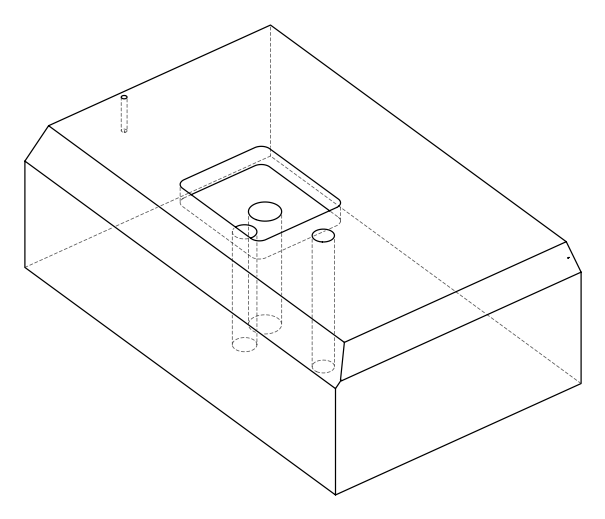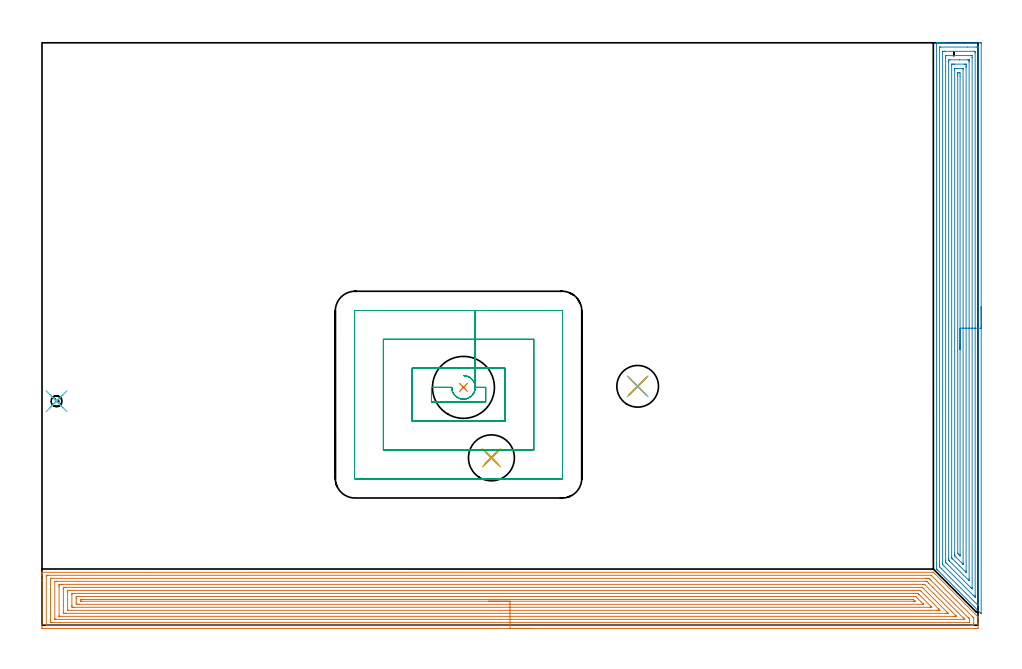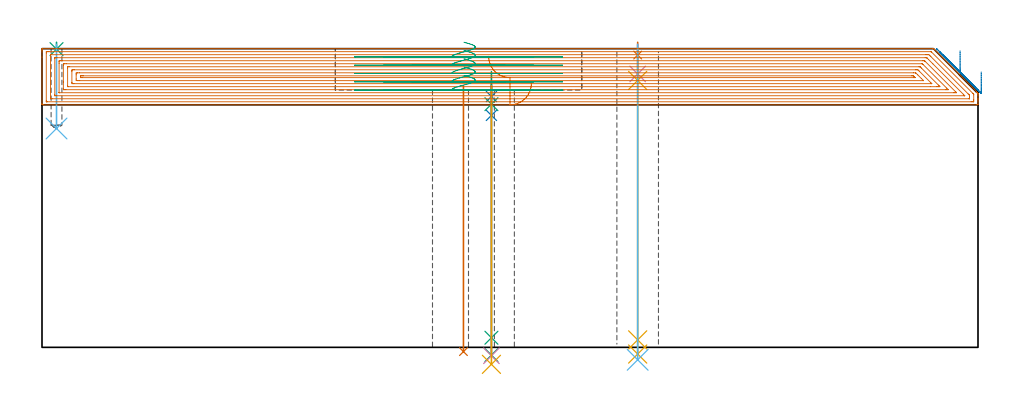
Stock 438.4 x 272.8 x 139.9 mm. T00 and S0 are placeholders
(PLAN: 15 operations, 11 tool changes, 64.1 min)
(1 SPOT_DRILL | STEP1HOLE | NXT0321_9005460120000 | 0.05 min | 182 mm3)
(2 SPOT_DRILL_1 | STEP1HOLE_2 | NXT0321_9005460120000 | 0.05 min | 2367 mm3)
(3 SPOT_DRILL_2 | STEP1POCKET | NXT0321_9005460120000 | 0.03 min | 0 mm3)
(4 DRILL_BLIND_HOLE_INTO_CENTER | STEP1HOLE | UGT0301_198 | 0.06 min | 397 mm3)
(5 GUN_DRILL_THROUGH_HOLE | STEP1HOLE | UGT0307_003 | 0.66 min | 4926 mm3)
(6 SPADE_DRILL_TO_ENLARGE_THROUGH_HOLE | STEP1HOLE | UGT0306_010 | 0.59 min | 36204 mm3)
(7 INDEXABLE_INSERT_DRILL_THROUGH_HOLE_FROM_SOLID | STEP1HOLE_1 | NXT0302_029 | 0.5 min | 92323 mm3)
(8 DRILL_BLIND_HOLE_INTO_CENTER_1 | STEP1HOLE_2 | UGT0301_198 | 0.06 min | 397 mm3)
(9 GUN_DRILL_THROUGH_HOLE_1 | STEP1HOLE_2 | UGT0307_006 | 0.63 min | 7105 mm3)
(10 DRILL_TO_ENLARGE_THROUGH_HOLE | STEP1HOLE_2 | NXT0301_102 | 0.51 min | 10101 mm3)
(11 DRILL_TO_ENLARGE_THROUGH_HOLE_1 | STEP1HOLE_2 | UGT0301_052 | 0.53 min | 30761 mm3)
(12 DRILL_BLIND_HOLE_INTO_CENTER_2 | STEP1POCKET | UGT0301_175 | 0.16 min | 721 mm3)
(13 AREA_MILL | FG_CHAMFER_SURFACE | UGT0205_001 | 34.7 min | 151521 mm3)
(14 AREA_MILL_1 | FG_CHAMFER_SURFACE_1 | UGT0205_001 | 16.74 min | 55462 mm3)
(15 MILL_RECTANGULAR_POCKET | POCKET_RECTANGULAR_STRAIGHT | UGT0201_100 | Follow Part, ap 4.5, ae 75% | 8.78 min | 195552 mm3)
(TOOL NXT0321_9005460120000 | NC Spot Drill, 142deg, 12mm, Carbide, Uncoated | D12 PA142 FL30 Z2)
(TOOL UGT0301_198 | Twist Drill 7.9 mm | D7.9 PA118 FL73 Z2)
(TOOL UGT0307_003 | Gun Drill 7 mm | D7 PA130 FL24 Z1)
(TOOL UGT0306_010 | Spade Drill 19.5mm | D19.5 PA132 FL10 Z2)
(TOOL NXT0302_029 | Index. Insert Drill 29mm [880-D2900L32-05] | D29 PA176 FL145 Z2)
(TOOL UGT0307_006 | Gun Drill 9 mm | D9 PA130 FL24 Z1)
(TOOL NXT0301_102 | Carbide Drill 13.5mm [860.1-1350-108A1-MM 2214] | D13.5 PA140 FL123 Z2)
(TOOL UGT0301_052 | Twist Drill 21.5 mm | D21.5 PA118 FL150 Z2)
(TOOL UGT0301_175 | Twist Drill 5.1 mm | D5.1 PA118 FL50 Z2)
(TOOL UGT0205_001 | Chamfer Mill 20 x 3 x 45 deg. | D20 FL50 Z2)
(TOOL UGT0201_100 | End Mill 18 mm | D18 FL22 Z2)
(OP 1 SPOT_DRILL)
G17 G21 G94 G90
T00 M6
G54
G17 G0 G90 X279. Y111.9 S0 M3
G43 Z149.9 H0
G94 G81 G98 Z136.9 F250. R142.9
G80
M5
M2
(OP 2 SPOT_DRILL_1)
G17 G21 G94 G90
T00 M6
G54
G17 G0 G90 X210.5 Y78.4 S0 M3
G43 Z149.9 H0
G94 G81 G98 Z117.5 F250. R123.5
G80
M5
M2
(OP 3 SPOT_DRILL_2)
G17 G21 G94 G90
T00 M6
G54
G17 G0 G90 X6.8 Y104.9 S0 M3
G43 Z149.9 H0
G94 G81 G98 Z139.68 F250. R142.9
G80
M5
M2
(OP 4 DRILL_BLIND_HOLE_INTO_CENTER)
G17 G21 G94 G90
T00 M6
G54
G17 G0 G90 X279. Y111.9 S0 M3
G43 Z149.9 H0
G94 G81 G98 Z128.05 F250. R141.9
G80
M5
M2
(OP 5 GUN_DRILL_THROUGH_HOLE)
G17 G21 G94 G90
T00 M6
G54
G17 G0 G90 X279. Y111.9 M8
G43 Z149.9 H0
Z140.391
S716 M3
G94 G1 Z125.021 F125. M26
G4 X.084
Z3.5 F250.
G4 X.084
Z-3.132 F125.
G4 X.084
M5
M9
G0 Z140.391
Z149.9
M2
(OP 6 SPADE_DRILL_TO_ENLARGE_THROUGH_HOLE)
G17 G21 G94 G90
T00 M6
G54
G17 G0 G90 X279. Y111.9 S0 M3
G43 Z149.9 H0
G94 G73 G98 Z-5.841 F250. Q18.218 R141.9
G80
M5
M2
(OP 7 INDEXABLE_INSERT_DRILL_THROUGH_HOLE_FROM_SOLID)
G17 G21 G94 G90
T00 M6
G54
G17 G0 G90 X197.4 Y111.4 S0 M3
G43 Z149.9 H1
G94 G81 G98 Z-2.006 F250. R122.5
G80
M5
M2
(OP 8 DRILL_BLIND_HOLE_INTO_CENTER_1)
G17 G21 G94 G90
T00 M6
G54
G17 G0 G90 X210.5 Y78.4 S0 M3
G43 Z149.9 H0
G94 G81 G98 Z108.65 F250. R122.5
G80
M5
M2
(OP 9 GUN_DRILL_THROUGH_HOLE_1)
G17 G21 G94 G90
T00 M6
G54
G17 G0 G90 X210.5 Y78.4 M8
G43 Z149.9 H0
Z129.113
S716 M3
G94 G1 Z113.902 F125. M26
G4 X.084
Z4.5 F250.
G4 X.084
Z-3.598 F125.
G4 X.084
M5
M9
G0 Z129.113
Z149.9
M2
(OP 10 DRILL_TO_ENLARGE_THROUGH_HOLE)
G17 G21 G94 G90
T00 M6
G54
G17 G0 G90 X210.5 Y78.4 S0 M3
G43 Z149.9 H1
G94 G73 G98 Z-3.957 F250. Q12.446 R122.5
G80
M5
M2
(OP 11 DRILL_TO_ENLARGE_THROUGH_HOLE_1)
G17 G21 G94 G90
T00 M6
G54
G17 G0 G90 X210.5 Y78.4 S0 M3
G43 Z149.9 H0
G94 G73 G98 Z-7.959 F250. Q21.41 R122.5
G80
M5
M2
(OP 12 DRILL_BLIND_HOLE_INTO_CENTER_2)
G17 G21 G94 G90
T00 M6
G54
G17 G0 G90 X6.8 Y104.9 S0 M3
G43 Z149.9 H0
G94 G81 G98 Z102.5 F250. R141.9
G80
M5
M2
(OP 13 AREA_MILL)
G17 G21 G94 G90
T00 M6
G54
G17 G0 G90 X229.2 Y-1.5 S1061 M3
G43 Z149.9 H0
Z123.6
G94 G1 X229.162 Z122.728 F250.
X229.048 Z121.864
X228.859 Z121.012
X228.597 Z120.18
X228.263 Z119.374
X227.86 Z118.6
X227.392 Z117.864
X226.86 Z117.172
X226.271 Z116.529
X225.628 Z115.94
X224.936 Z115.409
X224.2 Z114.94
X223.426 Z114.537
X222.62 Z114.203
X221.788 Z113.941
X220.936 Z113.752
X220.072 Z113.638
X219.2 Z113.6
X0.627
X0.003 Y-1.496 Z113.602
X0.002 Y-1.495 Z113.603
X0. Y-0.869 Z114.228
Y20.86 Z135.956
Y23.275 Z138.37
Y23.994 Z139.093
Y24.293 Z139.393
X0.007 Y24.729 Z139.821
X0.01 Y24.797 Z139.888
X0.18 Y24.8 Z139.9
X417.212
X417.496 Y24.797 Z139.886
X417.526 Y24.776 Z139.872
X418.106 Y24.194 Z139.293
X437.805 Y4.496 Z119.594
X437.896 Y4.404 Z119.504
X438.071 Y4.229 Z119.328
X438.252 Y4.049 Z119.146
X438.369 Y3.929 Z119.025
X438.399 Y3.891 Z118.986
X438.4 Y3.602 Z118.7
Y3.51 Z118.609
Y2.708 Z117.802
Y1.454 Z116.551
Y0.919 Z116.013
Y0.292 Z115.388
X438.399 Y-1.495 Z113.602
X438.398 Y-1.496 Z113.601
X437.773 Y-1.5 Z113.6
X219.2
Y-0.086 Z115.014
X2.415 Y-0.085 Z115.015
X2.304
X2.083 Y-0.081 Z115.019
X2.024 Y-0.079 Z115.021
X2.01 Y-0.068 Z115.032
X2.006 Y-0.034 Z115.066
X2.003 Y0.025 Z115.125
X2. Y0.439 Z115.539
X2.001 Y22.794 Z137.894
X2.008 Y23.275 Z138.375
X2.01 Y23.372 Z138.472
X2.194 Y23.38 Z138.48
X2.306 Y23.384 Z138.484
X2.415 Y23.385 Z138.485
X3.198 Y23.386 Z138.486
X416.208 Y23.385 Z138.485
X416.318 Y23.384 Z138.484
X416.428 Y23.381 Z138.481
X416.456 Y23.379 Z138.479
X416.473 Y23.367 Z138.467
X416.508 Y23.338 Z138.438
X416.574 Y23.275 Z138.375
X435.986 Y3.864 Z118.964
X436.245 Y3.602 Z118.702
X436.33 Y3.511 Z118.611
X436.39 Y3.444 Z118.544
X436.392 Y3.394 Z118.494
X436.398 Y3.189 Z118.289
X436.4 Y0.919 Z116.019
X436.399 Y0.506 Z115.606
X436.392 Y0.025 Z115.125
X436.39 Y-0.072 Z115.028
X436.206 Y-0.08 Z115.02
X436.094 Y-0.084 Z115.016
X435.986 Y-0.085 Z115.015
X435.202 Y-0.086 Z115.014
X219.2
Y1.328 Z116.428
X4.687 Y1.329 Z116.429
X4.202 Y1.33 Z116.43
X4.041 Y1.332 Z116.432
X4.017 Y1.335 Z116.435
X4.01 Y1.338 Z116.438
X4.007 Y1.368 Z116.468
X4.002 Y1.476 Z116.576
X4. Y2.016 Z117.116
X4.001 Y21.689 Z136.789
X4.005 Y21.891 Z136.991
X4.01 Y21.948 Z137.048
X4.014 Y21.966 Z137.066
X4.022 Y21.967 Z137.067
X4.081 Y21.97 Z137.07
X4.202 Y21.971 Z137.071
X414.046
X414.53
X414.942 Y21.969 Z137.069
X415.424 Y21.964 Z137.064
X415.91 Y21.487 Z136.587
X416.318 Y21.082 Z136.182
X433.799 Y3.602 Z118.702
X434.198 Y3.201 Z118.301
X434.316 Y3.077 Z118.177
X434.374 Y3.015 Z118.115
X434.39 Y2.91 Z118.01
X434.395 Y2.708 Z117.808
X434.399 Y2.506 Z117.606
X434.4 Y1.813 Z116.913
X434.399 Y1.611 Z116.711
X434.395 Y1.408 Z116.508
X434.39 Y1.352 Z116.452
X434.386 Y1.334 Z116.434
X434.378 Y1.333 Z116.433
X434.319 Y1.33 Z116.43
X434.198 Y1.329 Z116.429
X219.2 Y1.328 Z116.428
Y2.743 Z117.843
X6.849
X6.025 Y2.75 Z117.85
X6.01 Y2.751 Z117.851
X6.007 Y2.773 Z117.873
X6.003 Y2.827 Z117.927
X6.001 Y2.936 Z118.036
X6. Y3.155 Z118.255
X6.001 Y20.362 Z135.462
X6.003 Y20.472 Z135.572
X6.007 Y20.527 Z135.627
X6.01 Y20.549 Z135.649
X6.032 Y20.551 Z135.651
X6.884 Y20.557 Z135.657
X6.92
X413.672
X414.101 Y20.556 Z135.656
X414.316 Y20.554 Z135.654
X414.368 Y20.551 Z135.651
X414.391 Y20.548 Z135.648
X414.422 Y20.521 Z135.621
X414.53 Y20.419 Z135.519
X415.253 Y19.698 Z134.798
X417.265 Y17.686 Z132.786
X431.516 Y3.435 Z118.535
X432.115 Y2.828 Z117.928
X432.183 Y2.756 Z117.856
X432.187 Y2.749 Z117.849
X432.174 Y2.747 Z117.847
X432.124 Y2.745 Z117.845
X431.922 Y2.743 Z117.843
X219.2
Y4.157 Z119.257
X8.117
X8.032 Y4.159 Z119.259
X8.018 Y4.16 Z119.26
X8.01 Y4.163 Z119.263
X8.007 Y4.181 Z119.281
X8.001 Y4.273 Z119.373
X8. Y17.91 Z133.01
X8.001 Y18.581 Z133.681
X8.004 Y18.804 Z133.904
X8.01 Y19.133 Z134.233
X8.338 Y19.139 Z134.239
X8.672 Y19.141 Z134.241
X9.227 Y19.143 Z134.243
X9.566
X412.404
X412.743 Y19.142 Z134.242
X413.302 Y19.139 Z134.239
X413.337 Y19.136 Z134.236
X413.363 Y19.127 Z134.227
X413.447 Y19.048 Z134.148
X413.574 Y18.927 Z134.027
X428.005 Y4.496 Z119.596
X428.07 Y4.429 Z119.529
X428.196 Y4.294 Z119.394
X428.31 Y4.163 Z119.263
X428.275 Y4.161 Z119.261
X427.94 Y4.159 Z119.259
X427.385 Y4.157 Z119.257
X427.046
X219.2
Y5.571 Z120.671
X11.173
X10.46 Y5.572 Z120.672
X10.277 Y5.574 Z120.674
X10.086 Y5.578 Z120.678
X10.01 Y5.589 Z120.689
X10.007 Y5.633 Z120.733
X10.002 Y5.849 Z120.949
X10. Y9.204 Z124.304
X10.001 Y17.015 Z132.115
X10.003 Y17.472 Z132.572
X10.01 Y17.629 Z132.729
X10.024 Y17.722 Z132.822
X10.104 Y17.724 Z132.824
X10.46 Y17.728 Z132.828
X10.641
X11.354 Y17.729 Z132.829
X412.03
X412.208 Y17.727 Z132.827
X412.296 Y17.724 Z132.824
X412.314 Y17.722 Z132.822
X412.357 Y17.684 Z132.784
X412.444 Y17.602 Z132.702
X412.743 Y17.309 Z132.409
X423.768 Y6.285 Z121.385
X424.364 Y5.685 Z120.785
X424.435 Y5.605 Z120.705
X424.457 Y5.578 Z120.678
X424.364 Y5.576 Z120.676
X424.181 Y5.573 Z120.673
X423.47 Y5.571 Z120.671
X423.289
X219.2
Y6.985 Z122.085
X12.441 Y6.986 Z122.086
X12.248 Y6.987 Z122.087
X12.055 Y6.991 Z122.091
X12.01 Y6.993 Z122.093
X12.006 Y7.03 Z122.13
X12.003 Y7.096 Z122.196
X12.001 Y7.179 Z122.279
X12. Y7.427 Z122.527
Y15.475 Z130.575
X12.004 Y16.121 Z131.221
X12.007 Y16.245 Z131.345
X12.01 Y16.301 Z131.401
X12.061 Y16.308 Z131.408
X12.248 Y16.31 Z131.41
X12.949 Y16.314 Z131.414
X410.762
X410.955 Y16.313 Z131.413
X411.148 Y16.31 Z131.41
X411.272 Y16.308 Z131.408
X411.342 Y16.249 Z131.349
X411.476 Y16.121 Z131.221
X411.849 Y15.754 Z130.854
X419.894 Y7.709 Z122.809
X420.158 Y7.443 Z122.543
X420.418 Y7.179 Z122.279
X420.583 Y7.008 Z122.108
X420.28 Y6.992 Z122.092
X420.085 Y6.988 Z122.088
X419.894 Y6.986 Z122.086
X419.194 Y6.985 Z122.085
X416.069
X219.2
Y8.4 Z123.5
X14.93
X14.601 Y8.402 Z123.502
X14.036 Y8.407 Z123.507
X14.002 Y8.967 Z124.067
X14.001 Y9.002 Z124.102
Y14.333 Z129.433
X14.002 Y14.367 Z129.467
X14.036 Y14.893 Z129.993
X14.366 Y14.897 Z129.997
X14.93 Y14.9 Z130.
X15.257
X409.167
X409.494 Y14.899 Z129.999
X410.061 Y14.895 Z129.995
X410.245 Y14.893 Z129.993
X410.434 Y14.709 Z129.809
X410.819 Y14.333 Z129.433
X416.318 Y8.835 Z123.935
X416.595 Y8.556 Z123.656
X416.73 Y8.415 Z123.515
X416.737 Y8.404 Z123.504
X416.736 Y8.403 Z123.503
X416.712 Y8.401 Z123.501
X416.676 Y8.4 Z123.5
X416.318
X219.2
Y9.814 Z124.914
X17.66
X16.764 Y9.816 Z124.916
X16.718 Y9.818 Z124.918
X16.01 Y9.861 Z124.961
X16.001 Y10.579 Z125.679
Y12.544 Z127.644
X16.004 Y13.258 Z128.358
X16.01 Y13.438 Z128.538
X16.674 Y13.483 Z128.583
X16.718 Y13.484 Z128.584
X17.564 Y13.486 Z128.586
X408.225
X409.121 Y13.484 Z128.584
X409.167 Y13.483 Z128.583
X409.209 Y13.479 Z128.579
X409.254 Y13.438 Z128.538
X410.061 Y12.643 Z127.743
X410.16 Y12.544 Z127.644
X411.849 Y10.855 Z125.955
X412.743 Y9.961 Z125.061
X412.84 Y9.861 Z124.961
X412.87 Y9.826 Z124.926
X412.871 Y9.821 Z124.921
X412.868 Y9.819 Z124.919
X412.838 Y9.816 Z124.916
X412.79 Y9.814 Z124.914
X412.743
X219.2
Y11.228 Z126.328
X18.927
X18.506 Y11.229 Z126.329
X18.029 Y11.233 Z126.333
X18.012 Y11.235 Z126.335
X18.005 Y11.257 Z126.357
X18.002 Y11.65 Z126.75
X18.004 Y11.903 Z127.003
X18.007 Y12.029 Z127.129
X18.01 Y12.057 Z127.157
X18.027 Y12.065 Z127.165
X18.088 Y12.068 Z127.168
X18.506 Y12.071 Z127.171
X18.978 Y12.072 Z127.172
X19.4
X407.379
X407.853 Y12.07 Z127.17
X408.062 Y12.067 Z127.167
X408.162 Y12.065 Z127.165
X408.273 Y11.971 Z127.071
X408.598 Y11.65 Z126.75
X408.928 Y11.314 Z126.414
X409.005 Y11.234 Z126.334
X408.947 Y11.232 Z126.332
X408.835 Y11.23 Z126.33
X408.694 Y11.228 Z126.328
X408.273
X219.2
X218.328 Z126.366
X217.464 Z126.48
X216.612 Z126.669
X215.78 Z126.931
X214.974 Z127.265
X214.2 Z127.668
X213.464 Z128.136
X212.772 Z128.668
X212.129 Z129.257
X211.54 Z129.9
X211.008 Z130.592
X210.54 Z131.328
X210.137 Z132.102
X209.803 Z132.908
X209.541 Z133.74
X209.352 Z134.592
X209.238 Z135.456
X209.2 Z136.328
G0 Z149.9
M5
M2
(OP 14 AREA_MILL_1)
G17 G21 G94 G90
T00 M6
G54
G17 G0 G90 X439.9 Y149.1 S1061 M3
G43 Z149.9 H0
Z129.
G94 G1 Y149.062 Z128.128 F250.
Y148.948 Z127.263
Y148.759 Z126.412
Y148.497 Z125.58
Y148.163 Z124.774
Y147.76 Z124.
Y147.292 Z123.264
Y146.76 Z122.572
Y146.171 Z121.929
Y145.528 Z121.34
Y144.836 Z120.808
Y144.1 Z120.34
Y143.326 Z119.937
Y142.52 Z119.603
Y141.688 Z119.341
Y140.836 Z119.152
Y139.972 Z119.038
Y139.1 Z119.
Y5.486
X439.895 Y5.42 Z119.004
X439.894 Y5.418
X439.879 Y5.42 Z119.019
X439.581 Y5.718 Z119.317
X419.406 Y25.894 Z139.494
X419.152 Y26.148 Z139.745
X419.005 Y26.296 Z139.89
X419. Y26.559 Z139.9
Y272.631
X419.003 Y272.753 Z139.889
X419.047 Y272.79 Z139.845
X419.063 Y272.794 Z139.828
X419.47 Y272.8 Z139.429
X419.838 Z139.062
X420.514 Z138.381
X421.746 Z137.151
X422.302 Z136.593
X422.918 Z135.978
X439.279 Z119.618
X439.559 Y272.798 Z119.338
X439.892 Y272.79 Z119.006
X439.899 Y272.457 Z118.999
X439.9 Y139.1 Z119.
X438.486 Z120.414
Y9.489
X438.484 Y9.388 Z120.416
X438.481 Y9.322 Z120.419
X438.479 Y9.285 Z120.421
X438.464 Y9.298 Z120.436
X438.386 Y9.369 Z120.514
X438.162 Y9.588 Z120.738
X421.192 Y26.559 Z137.708
X420.514 Y27.247 Z138.386
X420.421 Y27.357 Z138.479
X420.418 Y27.452 Z138.482
X420.416 Y27.551 Z138.484
X420.414 Y28.345 Z138.486
Y28.445
X420.415 Y270.497 Z138.485
X420.417 Y270.598 Z138.483
X420.421 Y270.789 Z138.479
X420.514 Y270.791 Z138.386
X421.007 Y270.799 Z137.893
X433.594 Y270.8 Z125.306
X437.492 Z121.408
X437.984 Z120.916
X438.386 Y270.796 Z120.514
X438.443 Y270.794 Z120.457
X438.472 Y270.791 Z120.428
X438.479 Y270.698 Z120.421
X438.484 Y270.498 Z120.416
X438.485 Y270.398 Z120.415
X438.486 Y139.1 Z120.414
X437.072 Z121.828
X437.071 Y14.054 Z121.829
X437.07 Y13.583 Z121.83
X437.066 Y13.161 Z121.834
X437.064 Y13.147 Z121.836
X437.043 Y13.161 Z121.857
X436.598 Y13.602 Z122.302
X436.145 Y14.054 Z122.755
X422.747 Y27.452 Z136.153
X422.302 Y27.899 Z136.598
X421.862 Y28.345 Z137.038
X421.835 Y28.38 Z137.065
X421.833 Y28.405 Z137.067
X421.83 Y28.464 Z137.07
X421.829 Y28.582 Z137.071
Y28.818
Y268.191
X421.831 Y268.612 Z137.069
X421.833 Y268.729 Z137.067
X421.835 Y268.78 Z137.065
X421.925 Y268.79 Z136.975
X422.115 Y268.798 Z136.785
X422.302 Y268.799 Z136.598
X423.007 Y268.8 Z135.893
X436.787 Y268.799 Z122.113
X436.913 Y268.797 Z121.987
X437.013 Y268.792 Z121.887
X437.065 Y268.787 Z121.835
X437.066 Y268.768 Z121.834
X437.069 Y268.612 Z121.831
X437.071 Y268.139 Z121.829
X437.072 Y139.1 Z121.828
X435.657 Z123.243
Y17.627
X435.655 Y17.239 Z123.245
X435.652 Y17.045 Z123.248
X435.651 Y17.013 Z123.249
X435.622 Y17.037 Z123.278
X435.562 Y17.093 Z123.338
X435.022 Y17.627 Z123.878
X424.089 Y28.56 Z134.811
X423.412 Y29.238 Z135.488
X423.316 Y29.34 Z135.584
X423.26 Y29.401 Z135.64
X423.25 Y29.451 Z135.65
X423.243 Y30.132 Z135.657
Y265.932
X423.249 Y266.772 Z135.651
X423.253 Y266.791 Z135.647
X423.275 Y266.793 Z135.625
X423.329 Y266.797 Z135.571
X423.437 Y266.799 Z135.463
X423.655 Y266.8 Z135.245
X435.468 Y266.799 Z123.432
X435.573 Y266.797 Z123.327
X435.625 Y266.794 Z123.275
X435.647 Y266.791 Z123.253
X435.65 Y266.778 Z123.25
X435.657 Y265.98 Z123.243
Y265.932
Y139.1
X434.243 Z124.657
X434.242 Y21.769 Z124.658
X434.239 Y21.2 Z124.661
X434.236 Y20.882 Z124.664
X433.918 Y21.181 Z124.982
X433.898 Y21.2 Z125.002
X424.967 Y30.132 Z133.933
X424.664 Y30.45 Z134.236
X424.659 Y31.025 Z134.241
X424.658 Y31.349 Z134.242
X424.657 Y263.578 Z134.243
X424.658 Y264.146 Z134.242
X424.66 Y264.468 Z134.24
X424.664 Y264.786 Z134.236
X424.982 Y264.794 Z133.918
X425.223 Y264.798 Z133.677
X429.689 Y264.8 Z129.211
X433.263 Z125.637
X433.918 Y264.798 Z124.982
X434.16 Y264.796 Z124.74
X434.222 Y264.79 Z124.678
X434.236 Y264.772 Z124.664
X434.239 Y264.718 Z124.661
X434.242 Y264.146 Z124.658
X434.243 Y263.821 Z124.657
Y139.1
X432.829 Z126.071
Y25.666
X432.827 Y24.97 Z126.073
X432.823 Y24.773 Z126.077
X432.822 Y24.736 Z126.078
X432.813 Y24.742 Z126.087
X432.777 Y24.773 Z126.123
X429.649 Y27.899 Z129.251
X426.523 Y31.025 Z132.377
X426.278 Y31.275 Z132.622
X426.116 Y31.444 Z132.784
X426.078 Y31.488 Z132.822
X426.075 Y31.506 Z132.825
X426.073 Y31.548 Z132.827
X426.071 Y31.722 Z132.829
Y31.918
Y262.164
X426.072 Y262.359 Z132.828
X426.076 Y262.708 Z132.824
X426.078 Y262.786 Z132.822
X426.182 Y262.792 Z132.718
X426.331 Y262.798 Z132.569
X426.769 Y262.799 Z132.131
X427.222 Y262.8 Z131.678
X432.131 Z126.769
X432.585 Y262.798 Z126.315
X432.774 Y262.793 Z126.126
X432.811 Y262.79 Z126.089
X432.822 Y262.726 Z126.078
X432.826 Y262.557 Z126.074
X432.828 Y262.359 Z126.072
X432.829 Y261.661 Z126.071
Y261.466
Y139.1
X431.415 Z127.485
X431.414 Y28.765 Z127.486
X431.412 Y28.671 Z127.488
X431.408 Y28.61 Z127.492
X431.406 Y28.602 Z127.494
X431.399 Y28.607 Z127.501
X431.237 Y28.763 Z127.663
X430.759 Y29.238 Z128.141
X428.079 Y31.918 Z130.821
X427.663 Y32.339 Z131.237
X427.547 Y32.46 Z131.353
X427.492 Y32.52 Z131.408
X427.49 Y32.634 Z131.41
X427.487 Y32.811 Z131.413
X427.486 Y32.988 Z131.414
X427.485 Y33.704 Z131.415
X427.486 Y259.857 Z131.414
X427.49 Y260.573 Z131.41
X427.492 Y260.744 Z131.408
X427.498 Y260.79 Z131.402
X427.55 Y260.793 Z131.35
X427.663 Y260.796 Z131.237
X428.33 Y260.8 Z130.571
X428.556 Z130.344
X431.01 Z127.89
X431.237 Y260.799 Z127.663
X431.313 Y260.797 Z127.587
X431.373 Y260.794 Z127.527
X431.407 Y260.79 Z127.493
X431.409 Y260.75 Z127.491
X431.412 Y260.573 Z127.488
X431.414 Y260.396 Z127.486
X431.415 Y139.1 Z127.485
X430.001 Z128.899
X430. Y33.154 Z128.9
X429.999 Y32.811 Z128.901
X429.997 Y32.501 Z128.903
X429.995 Y32.47 Z128.905
X429.993 Y32.465 Z128.907
X429.971 Y32.485 Z128.929
X429.858 Y32.592 Z129.042
X429.635 Y32.811 Z129.265
X429.45 Y32.997 Z129.45
X429.098 Y33.354 Z129.802
X428.924 Y33.535 Z129.976
X428.906 Y33.555 Z129.994
X428.904 Y33.578 Z129.996
X428.901 Y33.626 Z129.999
X428.9 Y33.704 Z130.
Y257.55
Y257.893
X428.903 Y258.44 Z129.997
X428.907 Y258.787 Z129.993
X429.437 Y258.8 Z129.463
X429.45 Y258.799 Z129.45
X429.993 Y258.787 Z128.907
X429.998 Y258.239 Z128.902
X430.001 Y257. Z128.899
Y139.1
Y138.228 Z128.938
Y137.364 Z129.051
Y136.512 Z129.24
Y135.68 Z129.503
Y134.874 Z129.836
Y134.1 Z130.239
Y133.364 Z130.708
Y132.672 Z131.239
Y132.029 Z131.828
Y131.44 Z132.472
Y130.908 Z133.164
Y130.44 Z133.899
Y130.037 Z134.673
Y129.703 Z135.479
Y129.441 Z136.311
Y129.252 Z137.163
Y129.138 Z138.028
Y129.1 Z138.899
G0 Z149.9
M5
M2
(OP 15 MILL_RECTANGULAR_POCKET)
G17 G21 G94 G90
T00 M6
G54
G17 G0 G90 X197.63 Y116.883 S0 M3
G43 Z149.9 H0
Z142.9
G94 G1 X198.018 Y116.87 Z142.796 F250.
X198.346 Y116.814 Z142.707
X198.674 Y116.755 Z142.618
X199.49 Y116.489 Z142.387
X200.256 Y116.101 Z142.157
X200.953 Y115.599 Z141.927
X201.564 Y114.996 Z141.697
X202.075 Y114.306 Z141.467
X202.236 Y114.012 Z141.377
X202.393 Y113.719 Z141.288
X202.694 Y112.908 Z141.057
X202.864 Y112.06 Z140.825
X202.899 Y111.196 Z140.593
X202.799 Y110.337 Z140.361
X202.566 Y109.504 Z140.13
X202.434 Y109.2 Z140.041
X202.301 Y108.896 Z139.952
X202.186 Y108.682 Z139.887
X202.005 Y108.404 Z139.798
X201.824 Y108.126 Z139.709
X201.273 Y107.492 Z139.484
X200.633 Y106.949 Z139.259
X199.918 Y106.509 Z139.034
X199.145 Y106.182 Z138.809
X198.331 Y105.977 Z138.584
X197.495 Y105.897 Z138.359
X196.657 Y105.945 Z138.134
X196.063 Y106.068 Z137.972
X195.837 Y106.126 Z137.909
X195.617 Y106.202 Z137.847
X195.302 Y106.312 Z137.757
X194.532 Y106.704 Z137.526
X193.833 Y107.212 Z137.294
X193.22 Y107.821 Z137.063
X193.018 Y108.087 Z136.973
X192.818 Y108.353 Z136.884
X192.46 Y108.981 Z136.69
X192.186 Y109.65 Z136.497
X192.002 Y110.35 Z136.303
X191.91 Y111.067 Z136.109
Y111.4 Z136.02
X182.4 F500.
Y104.6
X207.8
Y111.4
X202.893
Y120.4
X173.4
Y95.6
X216.8
Y120.4
X202.893
Y133.9
X159.9
Y82.1
X230.3
Y133.9
X202.893
Y147.4
X146.6
G3 X146.4 Y147.2 R0.2
G1 Y68.8
G3 X146.6 Y68.6 R0.2
G1 X243.6
G3 X243.8 Y68.8 R0.2
G1 Y147.2
G3 X243.6 Y147.4 R0.2
G1 X202.893
X201.893
G0 X197.63 Y116.883 Z139.02
G1 X198.018 Y116.87 Z138.916 F250.
X198.346 Y116.814 Z138.827
X198.674 Y116.755 Z138.737
X199.491 Y116.488 Z138.507
X200.257 Y116.099 Z138.277
X200.955 Y115.597 Z138.046
X201.566 Y114.993 Z137.816
X202.077 Y114.302 Z137.586
X202.406 Y113.693 Z137.401
X202.525 Y113.383 Z137.312
X202.644 Y113.073 Z137.223
X202.847 Y112.189 Z136.979
X202.902 Y111.283 Z136.736
X202.808 Y110.381 Z136.493
X202.567 Y109.506 Z136.25
X202.186 Y108.682 Z136.007
X202.005 Y108.404 Z135.918
X201.824 Y108.126 Z135.829
X201.245 Y107.464 Z135.594
X200.569 Y106.903 Z135.358
X199.813 Y106.456 Z135.123
X198.995 Y106.134 Z134.887
X198.137 Y105.947 Z134.652
X197.26 Y105.897 Z134.416
X196.386 Y105.988 Z134.181
X196.063 Y106.068 Z134.092
X195.74 Y106.15 Z134.003
X195.03 Y106.434 Z133.798
X194.365 Y106.811 Z133.593
X193.758 Y107.277 Z133.388
X193.22 Y107.821 Z133.183
X193.018 Y108.087 Z133.093
X192.818 Y108.353 Z133.004
X192.46 Y108.981 Z132.81
X192.186 Y109.65 Z132.617
X192.002 Y110.35 Z132.423
X191.91 Y111.067 Z132.229
Y111.4 Z132.14
X182.4 F500.
Y104.6
X207.8
Y111.4
X202.893
Y120.4
X173.4
Y95.6
X216.8
Y120.4
X202.893
Y133.9
X159.9
Y82.1
X230.3
Y133.9
X202.893
Y147.4
X146.6
G3 X146.4 Y147.2 R0.2
G1 Y68.8
G3 X146.6 Y68.6 R0.2
G1 X243.6
G3 X243.8 Y68.8 R0.2
G1 Y147.2
G3 X243.6 Y147.4 R0.2
G1 X202.893
X201.893
G0 X197.63 Y116.883 Z135.14
G1 X198.018 Y116.87 Z135.036 F250.
X198.346 Y116.814 Z134.947
X198.674 Y116.755 Z134.857
X199.491 Y116.488 Z134.627
X200.257 Y116.099 Z134.397
X200.955 Y115.597 Z134.166
X201.566 Y114.993 Z133.936
X202.077 Y114.302 Z133.706
X202.405 Y113.695 Z133.521
X202.524 Y113.385 Z133.432
X202.644 Y113.075 Z133.343
X202.847 Y112.191 Z133.1
X202.902 Y111.285 Z132.857
X202.808 Y110.382 Z132.613
X202.567 Y109.506 Z132.37
X202.186 Y108.682 Z132.127
X202.005 Y108.404 Z132.038
X201.824 Y108.126 Z131.949
X201.296 Y107.515 Z131.733
X200.685 Y106.987 Z131.516
X200.004 Y106.554 Z131.3
X199.267 Y106.225 Z131.084
X198.49 Y106.007 Z130.867
X197.689 Y105.904 Z130.651
X196.882 Y105.919 Z130.435
X196.553 Y105.97 Z130.346
X196.304 Y106.008 Z130.278
X195.69 Y106.177 Z130.108
X195.374 Y106.282 Z130.018
X194.577 Y106.678 Z129.78
X193.852 Y107.195 Z129.541
X193.22 Y107.821 Z129.303
X193.018 Y108.087 Z129.213
X192.818 Y108.353 Z129.124
X192.46 Y108.981 Z128.93
X192.186 Y109.65 Z128.737
X192.002 Y110.35 Z128.543
X191.91 Y111.067 Z128.349
Y111.4 Z128.26
X182.4 F500.
Y104.6
X207.8
Y111.4
X202.893
Y120.4
X173.4
Y95.6
X216.8
Y120.4
X202.893
Y133.9
X159.9
Y82.1
X230.3
Y133.9
X202.893
Y147.4
X146.6
G3 X146.4 Y147.2 R0.2
G1 Y68.8
G3 X146.6 Y68.6 R0.2
G1 X243.6
G3 X243.8 Y68.8 R0.2
G1 Y147.2
G3 X243.6 Y147.4 R0.2
G1 X202.893
X201.893
G0 X197.63 Y116.883 Z131.26
G1 X198.018 Y116.87 Z131.156 F250.
X198.346 Y116.814 Z131.067
X198.674 Y116.755 Z130.978
X199.491 Y116.489 Z130.747
X200.257 Y116.101 Z130.517
X200.954 Y115.599 Z130.287
X201.566 Y114.995 Z130.057
X202.077 Y114.304 Z129.827
X202.236 Y114.012 Z129.737
X202.393 Y113.719 Z129.648
X202.696 Y112.902 Z129.415
X202.866 Y112.047 Z129.181
X202.899 Y111.176 Z128.948
X202.794 Y110.311 Z128.714
X202.555 Y109.472 Z128.481
X202.186 Y108.682 Z128.247
X202.005 Y108.404 Z128.158
X201.824 Y108.126 Z128.069
X201.296 Y107.515 Z127.853
X200.685 Y106.987 Z127.636
X200.004 Y106.554 Z127.42
X199.267 Y106.225 Z127.204
X198.49 Y106.007 Z126.987
X197.689 Y105.904 Z126.771
X196.882 Y105.919 Z126.555
X196.553 Y105.97 Z126.466
X196.304 Y106.008 Z126.398
X195.69 Y106.177 Z126.228
X195.374 Y106.282 Z126.138
X194.577 Y106.678 Z125.9
X193.852 Y107.195 Z125.661
X193.22 Y107.821 Z125.423
X193.018 Y108.087 Z125.333
X192.818 Y108.353 Z125.244
X192.46 Y108.981 Z125.051
X192.186 Y109.65 Z124.857
X192.002 Y110.35 Z124.663
X191.91 Y111.067 Z124.469
Y111.4 Z124.38
X182.4 F500.
Y104.6
X207.8
Y111.4
X202.893
Y120.4
X173.4
Y95.6
X216.8
Y120.4
X202.893
Y133.9
X159.9
Y82.1
X230.3
Y133.9
X202.893
Y147.4
X146.6
G3 X146.4 Y147.2 R0.2
G1 Y68.8
G3 X146.6 Y68.6 R0.2
G1 X243.6
G3 X243.8 Y68.8 R0.2
G1 Y147.2
G3 X243.6 Y147.4 R0.2
G1 X202.893
X201.893
G0 X197.63 Y116.883 Z127.38
G1 X198.018 Y116.87 Z127.276 F250.
X198.346 Y116.814 Z127.187
X198.674 Y116.755 Z127.097
X199.491 Y116.488 Z126.867
X200.258 Y116.099 Z126.637
X200.955 Y115.596 Z126.406
X201.567 Y114.992 Z126.176
X202.078 Y114.301 Z125.946
X202.405 Y113.695 Z125.761
X202.524 Y113.385 Z125.672
X202.644 Y113.076 Z125.583
X202.847 Y112.191 Z125.34
X202.902 Y111.285 Z125.097
X202.808 Y110.382 Z124.854
X202.567 Y109.506 Z124.61
X202.186 Y108.682 Z124.367
X202.005 Y108.404 Z124.278
X201.824 Y108.126 Z124.189
X201.245 Y107.464 Z123.954
X200.569 Y106.903 Z123.718
X199.813 Y106.456 Z123.483
X198.995 Y106.134 Z123.247
X198.137 Y105.947 Z123.012
X197.26 Y105.897 Z122.777
X196.386 Y105.988 Z122.541
X196.063 Y106.068 Z122.452
X195.74 Y106.15 Z122.363
X195.03 Y106.434 Z122.158
X194.365 Y106.811 Z121.953
X193.758 Y107.277 Z121.748
X193.22 Y107.821 Z121.543
X193.018 Y108.087 Z121.454
X192.818 Y108.353 Z121.364
X192.46 Y108.981 Z121.171
X192.186 Y109.65 Z120.977
X192.002 Y110.35 Z120.783
X191.91 Y111.067 Z120.589
Y111.4 Z120.5
X182.4 F500.
Y104.6
X207.8
Y111.4
X202.893
Y120.4
X173.4
Y95.6
X216.8
Y120.4
X202.893
Y133.9
X159.9
Y82.1
X230.3
Y133.9
X202.893
Y147.4
X146.6
G3 X146.4 Y147.2 R0.2
G1 Y68.8
G3 X146.6 Y68.6 R0.2
G1 X243.6
G3 X243.8 Y68.8 R0.2
G1 Y147.2
G3 X243.6 Y147.4 R0.2
G1 X202.893
X201.893
G0 Z149.9
M5
M2
